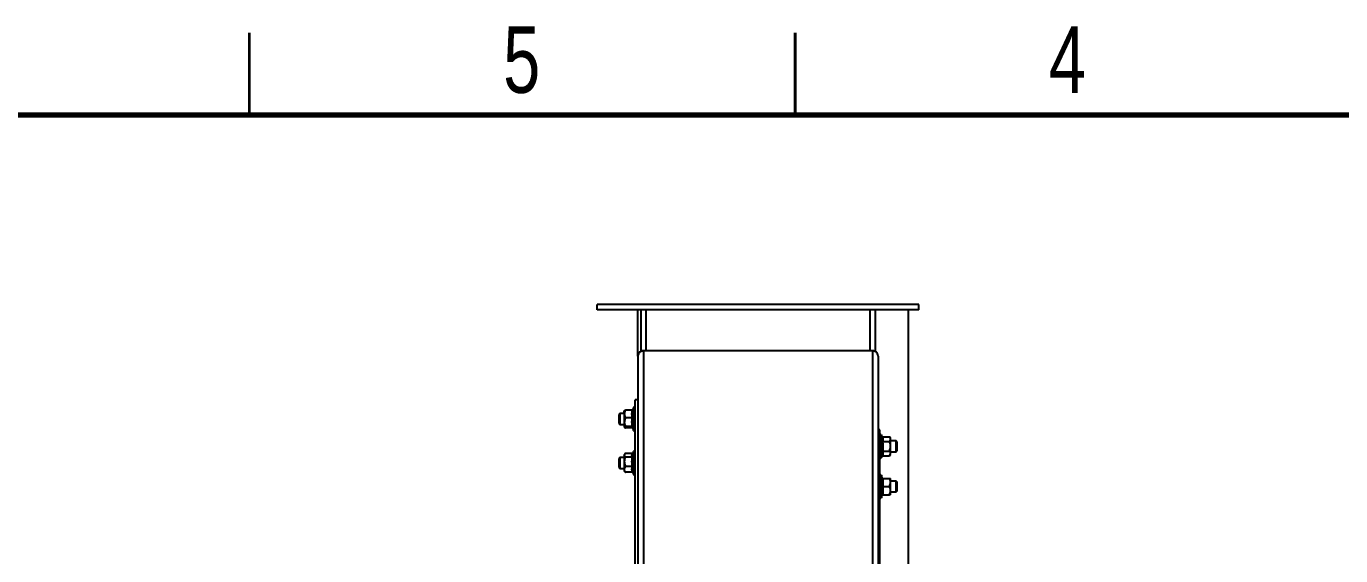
# Paper-space layout 'Sheet2' of a CAD drawing. Header units: millimetres. Extents: x 2 to 418, y 2 to 295.
# Drawn here: x 139.5 to 260, y 246.6 to 295.1 of the extents above; entities that cross this region are included whole.
import ezdxf

# ---------------------------------------------------------------- set-up
doc = ezdxf.new("R2010")
doc.units = ezdxf.units.MM
doc.styles.add('SLDTEXTSTYLE0', font='TXT', dxfattribs={"width": 0.75})

psp = doc.layouts.new('Sheet2')

# ---------------------------------------------------------------- linework, layer by layer
at = {"color": 7, "linetype": 'Continuous', "lineweight": 35}
for p, q in [((160, 287), (160, 294.5)), ((210, 294.5), (210, 287)), ((210, 287), (210, 294.5))]:
    psp.add_line(p, q, dxfattribs=at)
at = {"color": 7, "linetype": 'Continuous', "lineweight": 70}
psp.add_line((10, 287), (410, 287), dxfattribs=at)
at = {"color": 7, "linetype": 'Continuous', "lineweight": 25}
for p, q in [((221.339, 269.641), (191.839, 269.641)), ((191.839, 269.141), (191.839, 269.641)), ((221.339, 269.141), (191.839, 269.141)), ((195.589, 264.909), (195.589, 269.141)), ((195.839, 269.141), (195.839, 265.325)), ((196.339, 265.392), (196.339, 269.141)), ((216.839, 269.141), (216.839, 265.392)), ((217.339, 269.141), (217.339, 265.325)), ((220.339, 269.141), (220.339, 197.789)), ((221.339, 269.141), (221.339, 269.641)), ((217.089, 265.392), (196.089, 265.392)), ((195.589, 264.892), (195.589, 229.153)), ((217.589, 264.892), (217.589, 229.153)), ((195.189, 260.18), (195.103, 259.946)), ((195.589, 260.891), (195.339, 260.891)), ((195.339, 229.141), (195.339, 260.891)), ((193.922, 259.641), (193.839, 259.558)), ((193.839, 259.558), (193.839, 258.724)), ((194.339, 259.641), (193.922, 259.641)), ((193.922, 259.641), (193.922, 258.641)), ((194.339, 259.597), (194.339, 259.891)), ((194.339, 259.597), (194.339, 258.854)), ((195.081, 259.941), (194.439, 259.941)), ((195.081, 259.254), (194.439, 259.254)), ((193.839, 258.724), (193.922, 258.641)), ((193.922, 258.641), (194.339, 258.641)), ((194.339, 258.854), (194.339, 258.397)), ((195.081, 258.454), (194.439, 258.454)), ((195.081, 258.341), (194.439, 258.341)), ((195.101, 258.343), (195.189, 258.102)), ((217.739, 258.141), (217.589, 258.141)), ((217.739, 229.141), (217.739, 258.141)), ((217.934, 257.556), (217.889, 257.68)), ((217.997, 257.507), (218.639, 257.507)), ((217.997, 257.074), (218.639, 257.074)), ((218.739, 257.391), (218.639, 257.507)), ((218.739, 257.291), (218.739, 257.391)), ((218.739, 256.641), (218.739, 257.291)), ((219.256, 257.141), (218.739, 257.141)), ((218.739, 255.992), (218.739, 256.641)), ((219.339, 257.058), (219.256, 257.141)), ((219.256, 256.641), (219.256, 257.141)), ((219.256, 256.141), (219.256, 256.641)), ((219.339, 256.641), (219.339, 257.058)), ((219.339, 256.224), (219.339, 256.641)), ((193.922, 255.622), (193.839, 255.539)), ((193.839, 255.539), (193.839, 254.705)), ((194.339, 255.622), (193.922, 255.622)), ((193.922, 255.622), (193.922, 254.622)), ((194.394, 255.936), (194.339, 255.872)), ((194.339, 255.815), (194.339, 255.872)), ((194.339, 255.815), (194.339, 255.219)), ((195.081, 255.98), (194.439, 255.98)), ((195.081, 255.649), (194.439, 255.649)), ((195.189, 256.161), (195.122, 255.979)), ((217.889, 255.602), (217.934, 255.726)), ((217.997, 256.208), (218.639, 256.208)), ((217.997, 255.775), (218.639, 255.775)), ((218.639, 255.775), (218.739, 255.891)), ((218.739, 256.141), (219.256, 256.141)), ((218.739, 255.891), (218.739, 255.992)), ((219.256, 256.141), (219.339, 256.224)), ((193.839, 254.705), (193.922, 254.622)), ((193.922, 254.622), (194.339, 254.622)), ((194.339, 255.219), (194.339, 254.527)), ((194.339, 254.527), (194.339, 254.372)), ((194.339, 254.372), (194.394, 254.308)), ((194.439, 254.263), (194.397, 254.31)), ((195.081, 254.79), (194.439, 254.79)), ((195.081, 254.263), (194.439, 254.263)), ((195.135, 254.232), (195.189, 254.083)), ((217.978, 253.75), (217.889, 253.996)), ((217.969, 253.747), (217.97, 253.747)), ((217.997, 253.707), (218.639, 253.707)), ((217.997, 252.957), (218.639, 252.957)), ((218.739, 253.332), (218.739, 253.707)), ((219.256, 253.457), (218.739, 253.457)), ((218.739, 252.582), (218.739, 253.332)), ((219.339, 253.374), (219.256, 253.457)), ((219.256, 252.707), (219.256, 253.457)), ((219.339, 252.748), (219.339, 253.374)), ((217.889, 251.918), (217.978, 252.163)), ((217.969, 252.167), (217.97, 252.167)), ((217.997, 252.207), (218.639, 252.207)), ((218.739, 252.207), (218.739, 252.582)), ((218.739, 252.457), (219.256, 252.457)), ((219.256, 252.457), (219.256, 252.707)), ((219.256, 252.457), (219.339, 252.54)), ((219.339, 252.54), (219.339, 252.748))]:
    psp.add_line(p, q, dxfattribs=at)
at = {"color": 8, "linetype": 'Continuous', "lineweight": 25}
for p, q in [((217.089, 265.392), (217.089, 265.39)), ((195.189, 258.102), (195.189, 260.18)), ((195.107, 259.948), (195.144, 259.986)), ((217.889, 257.68), (217.889, 255.602)), ((195.189, 254.083), (195.189, 256.161)), ((217.889, 253.996), (217.889, 251.918))]:
    psp.add_line(p, q, dxfattribs=at)
at = {"color": 7, "linetype": 'Continuous', "lineweight": 25}
for centre, radius, start, end in [((196.089, 264.892), 0.5, 153.04411, 180), ((196.089, 264.892), 0.5, 90, 124.20572), ((217.089, 264.892), 0.5, 82.89453, 90), ((217.089, 264.892), 0.5, 0, 26.90513), ((195.261, 260.154), 0.0773, 0, 160), ((195.261, 258.128), 0.0773, 200, 0), ((217.816, 257.654), 0.0773, 20, 180), ((195.261, 256.134), 0.0773, 0, 160), ((217.816, 255.628), 0.0773, 180, 340), ((195.261, 254.109), 0.0773, 200, 0), ((217.816, 253.969), 0.0773, 20, 180), ((218.036, 253.767), 0.06, 196.23138, 262.33055), ((217.816, 251.944), 0.0773, 180, 340), ((218.036, 252.147), 0.06, 97.65867, 164.35169)]:
    psp.add_arc(centre, radius, start, end, dxfattribs=at)
for points, knots in [([(196.089, 265.353), (196.042, 265.355), (195.948, 265.361), (195.805, 265.305), (195.685, 265.203), (195.641, 265.109), (195.619, 265.063)], [0, 0, 0, 0, 0.2490989, 0.4995928, 0.7501954, 1, 1, 1, 1]), ([(196.089, 265.392), (196.089, 265.383), (196.089, 265.364), (196.089, 265.196), (196.089, 264.926), (196.089, 264.545), (196.089, 264.056), (196.089, 263.46), (196.089, 262.758), (196.089, 261.953), (196.089, 261.046), (196.089, 260.04), (196.089, 258.938), (196.089, 257.743), (196.089, 256.457), (196.089, 255.084), (196.089, 253.628), (196.089, 252.093), (196.089, 250.483), (196.089, 248.802), (196.089, 247.054), (196.089, 245.245), (196.089, 243.379), (196.089, 241.462), (196.089, 239.499), (196.089, 237.494), (196.089, 235.454), (196.089, 233.382), (196.089, 231.285), (196.089, 229.872), (196.089, 229.165)], [0, 0, 0, 0, 0.0357265, 0.0714526, 0.1071786, 0.1429047, 0.1786309, 0.2143571, 0.2500833, 0.2858094, 0.3215356, 0.3572618, 0.392988, 0.4287141, 0.4644403, 0.5001665, 0.5358926, 0.5716188, 0.607345, 0.6430712, 0.6787974, 0.7145236, 0.7502498, 0.7859283, 0.821607, 0.8572856, 0.8929641, 0.9286427, 0.9643213, 1, 1, 1, 1]), ([(217.562, 265.053), (217.541, 265.101), (217.498, 265.198), (217.377, 265.308), (217.233, 265.376), (217.137, 265.381), (217.089, 265.383)], [0, 0, 0, 0, 0.2507688, 0.503285, 0.7540926, 1, 1, 1, 1]), ([(194.439, 259.941), (194.413, 259.888), (194.359, 259.779), (194.339, 259.66), (194.339, 259.599), (194.339, 259.597)], [0, 0, 0, 0, 0.4843375, 0.9863174, 1, 1, 1, 1]), ([(194.339, 259.885), (194.343, 259.893), (194.35, 259.909), (194.395, 259.927), (194.429, 259.938), (194.439, 259.941)], [0, 0, 0, 0, 0.4062921, 0.8272683, 1, 1, 1, 1]), ([(194.339, 259.597), (194.343, 259.549), (194.35, 259.451), (194.395, 259.337), (194.429, 259.273), (194.439, 259.254)], [0, 0, 0, 0, 0.4062919, 0.8272681, 1, 1, 1, 1]), ([(194.439, 259.254), (194.424, 259.22), (194.366, 259.093), (194.35, 258.955), (194.339, 258.854)], [0, 0, 0, 0, 0.2661315, 1, 1, 1, 1]), ([(195.081, 259.254), (195.061, 259.366), (195.022, 259.596), (195.061, 259.825), (195.081, 259.941)], [0, 0, 0, 0, 0.4922447, 1, 1, 1, 1]), ([(195.081, 258.454), (195.061, 258.585), (195.022, 258.852), (195.061, 259.118), (195.081, 259.254)], [0, 0, 0, 0, 0.4922453, 1, 1, 1, 1]), ([(195.081, 259.941), (195.088, 259.942), (195.101, 259.943), (195.119, 259.953), (195.134, 259.967), (195.141, 259.979), (195.143, 259.986), (195.144, 259.986)], [0, 0, 0, 0, 0.2360665, 0.4712259, 0.7322007, 0.9938596, 1, 1, 1, 1]), ([(195.144, 259.26), (195.143, 259.26), (195.141, 259.259), (195.134, 259.257), (195.119, 259.255), (195.101, 259.254), (195.088, 259.254), (195.081, 259.254)], [0, 0, 0, 0, 0.0061381, 0.2677633, 0.5287797, 0.7639267, 1, 1, 1, 1]), ([(195.144, 259.986), (195.137, 259.955), (195.102, 259.796), (195.085, 259.55), (195.127, 259.342), (195.144, 259.26)], [0, 0, 0, 0, 0.1305217, 0.6552331, 1, 1, 1, 1]), ([(195.144, 259.26), (195.137, 259.224), (195.102, 259.042), (195.085, 258.756), (195.127, 258.512), (195.144, 258.415)], [0, 0, 0, 0, 0.1305212, 0.6552334, 1, 1, 1, 1]), ([(194.339, 258.854), (194.339, 258.845), (194.34, 258.733), (194.375, 258.596), (194.428, 258.477), (194.439, 258.454)], [0, 0, 0, 0, 0.0666887, 0.8141022, 1, 1, 1, 1]), ([(194.439, 258.454), (194.413, 258.445), (194.359, 258.427), (194.339, 258.408), (194.339, 258.398), (194.339, 258.397)], [0, 0, 0, 0, 0.4843417, 0.9863239, 1, 1, 1, 1]), ([(194.339, 258.397), (194.343, 258.39), (194.35, 258.373), (194.395, 258.355), (194.429, 258.344), (194.439, 258.341)], [0, 0, 0, 0, 0.4062921, 0.8272683, 1, 1, 1, 1]), ([(195.081, 258.341), (195.061, 258.36), (195.022, 258.397), (195.061, 258.435), (195.081, 258.454)], [0, 0, 0, 0, 0.4922429, 1, 1, 1, 1]), ([(195.144, 258.415), (195.143, 258.415), (195.141, 258.421), (195.134, 258.431), (195.119, 258.444), (195.101, 258.452), (195.088, 258.453), (195.081, 258.454)], [0, 0, 0, 0, 0.006104, 0.2677469, 0.5287507, 0.7639202, 1, 1, 1, 1]), ([(195.103, 258.336), (195.103, 258.337), (195.096, 258.34), (195.088, 258.341), (195.081, 258.341)], [0, 0, 0, 0, 0.1453572, 1, 1, 1, 1]), ([(217.934, 257.098), (217.941, 257.118), (217.975, 257.215), (217.992, 257.369), (217.951, 257.503), (217.934, 257.556)], [0, 0, 0, 0, 0.1305237, 0.6552326, 1, 1, 1, 1]), ([(217.934, 257.556), (217.934, 257.556), (217.937, 257.549), (217.944, 257.535), (217.959, 257.52), (217.977, 257.509), (217.99, 257.508), (217.997, 257.507)], [0, 0, 0, 0, 0.0061303, 0.2677757, 0.5287722, 0.7639173, 1, 1, 1, 1]), ([(217.934, 256.184), (217.941, 256.223), (217.975, 256.421), (217.992, 256.73), (217.951, 256.994), (217.934, 257.098)], [0, 0, 0, 0, 0.13052015, 0.65523425, 1, 1, 1, 1]), ([(217.934, 257.098), (217.934, 257.098), (217.937, 257.095), (217.944, 257.088), (217.959, 257.08), (217.977, 257.075), (217.99, 257.074), (217.997, 257.074)], [0, 0, 0, 0, 0.0061053, 0.26777725, 0.52876102, 0.76391639, 1, 1, 1, 1]), ([(217.997, 257.507), (218.016, 257.436), (218.056, 257.292), (218.016, 257.147), (217.997, 257.074)], [0, 0, 0, 0, 0.4922416, 1, 1, 1, 1]), ([(217.997, 257.074), (218.016, 256.932), (218.056, 256.643), (218.016, 256.355), (217.997, 256.208)], [0, 0, 0, 0, 0.4922425, 1, 1, 1, 1]), ([(218.739, 257.291), (218.735, 257.321), (218.727, 257.383), (218.682, 257.454), (218.649, 257.495), (218.639, 257.507)], [0, 0, 0, 0, 0.4062973, 0.8272729, 1, 1, 1, 1]), ([(218.639, 257.074), (218.665, 257.108), (218.719, 257.176), (218.739, 257.251), (218.739, 257.29), (218.739, 257.291)], [0, 0, 0, 0, 0.4843415, 0.9863248, 1, 1, 1, 1]), ([(218.739, 256.641), (218.739, 256.651), (218.737, 256.772), (218.702, 256.92), (218.649, 257.049), (218.639, 257.074)], [0, 0, 0, 0, 0.0666943, 0.8140909, 1, 1, 1, 1]), ([(218.639, 256.208), (218.654, 256.245), (218.711, 256.382), (218.727, 256.532), (218.739, 256.641)], [0, 0, 0, 0, 0.2661236, 1, 1, 1, 1]), ([(194.439, 255.98), (194.413, 255.955), (194.359, 255.902), (194.339, 255.845), (194.339, 255.815), (194.339, 255.815)], [0, 0, 0, 0, 0.4843384, 0.9863271, 1, 1, 1, 1]), ([(194.339, 255.815), (194.343, 255.791), (194.35, 255.744), (194.395, 255.689), (194.429, 255.658), (194.439, 255.649)], [0, 0, 0, 0, 0.4062962, 0.8272698, 1, 1, 1, 1]), ([(194.439, 255.649), (194.413, 255.582), (194.359, 255.446), (194.339, 255.298), (194.339, 255.221), (194.339, 255.219)], [0, 0, 0, 0, 0.48433799, 0.98631673, 1, 1, 1, 1]), ([(195.081, 255.649), (195.061, 255.703), (195.022, 255.814), (195.061, 255.924), (195.081, 255.98)], [0, 0, 0, 0, 0.4922428, 1, 1, 1, 1]), ([(195.081, 254.79), (195.061, 254.931), (195.022, 255.217), (195.061, 255.503), (195.081, 255.649)], [0, 0, 0, 0, 0.4922447, 1, 1, 1, 1]), ([(195.081, 255.98), (195.088, 255.981), (195.101, 255.983), (195.119, 255.993), (195.13, 256.004), (195.134, 256.011), (195.135, 256.012)], [0, 0, 0, 0, 0.3062381, 0.611244, 0.9498313, 1, 1, 1, 1]), ([(195.081, 255.649), (195.088, 255.649), (195.101, 255.65), (195.119, 255.657), (195.134, 255.666), (195.141, 255.674), (195.143, 255.678), (195.144, 255.678)], [0, 0, 0, 0, 0.2360704, 0.4712099, 0.732229, 0.9938424, 1, 1, 1, 1]), ([(195.144, 255.678), (195.137, 255.639), (195.102, 255.443), (195.085, 255.136), (195.127, 254.875), (195.144, 254.771)], [0, 0, 0, 0, 0.1305263, 0.6552348, 1, 1, 1, 1]), ([(217.934, 256.184), (217.934, 256.184), (217.937, 256.187), (217.944, 256.194), (217.959, 256.202), (217.977, 256.207), (217.99, 256.208), (217.997, 256.208)], [0, 0, 0, 0, 0.0061053, 0.26777725, 0.52876102, 0.76391639, 1, 1, 1, 1]), ([(217.934, 255.726), (217.941, 255.746), (217.975, 255.847), (217.992, 256.003), (217.951, 256.132), (217.934, 256.184)], [0, 0, 0, 0, 0.1305238, 0.6552347, 1, 1, 1, 1]), ([(217.997, 255.775), (217.99, 255.774), (217.977, 255.773), (217.959, 255.762), (217.944, 255.747), (217.937, 255.733), (217.934, 255.726), (217.934, 255.726)], [0, 0, 0, 0, 0.2360827, 0.4712278, 0.7322243, 0.9938697, 1, 1, 1, 1]), ([(217.997, 256.208), (218.016, 256.137), (218.056, 255.993), (218.016, 255.848), (217.997, 255.775)], [0, 0, 0, 0, 0.492245, 1, 1, 1, 1]), ([(218.739, 255.992), (218.735, 256.022), (218.727, 256.084), (218.682, 256.155), (218.649, 256.196), (218.639, 256.208)], [0, 0, 0, 0, 0.4062914, 0.8272668, 1, 1, 1, 1]), ([(218.639, 255.775), (218.665, 255.809), (218.719, 255.877), (218.739, 255.952), (218.739, 255.99), (218.739, 255.992)], [0, 0, 0, 0, 0.48434197, 0.98632572, 1, 1, 1, 1]), ([(194.339, 255.219), (194.343, 255.159), (194.35, 255.037), (194.395, 254.895), (194.429, 254.814), (194.439, 254.79)], [0, 0, 0, 0, 0.4062974, 0.827279, 1, 1, 1, 1]), ([(194.439, 254.79), (194.424, 254.768), (194.366, 254.684), (194.35, 254.593), (194.339, 254.527)], [0, 0, 0, 0, 0.2661293, 1, 1, 1, 1]), ([(194.339, 254.527), (194.339, 254.521), (194.34, 254.447), (194.375, 254.357), (194.428, 254.279), (194.439, 254.263)], [0, 0, 0, 0, 0.0666883, 0.8140975, 1, 1, 1, 1]), ([(195.081, 254.263), (195.061, 254.35), (195.022, 254.525), (195.061, 254.701), (195.081, 254.79)], [0, 0, 0, 0, 0.4922431, 1, 1, 1, 1]), ([(195.144, 254.771), (195.143, 254.771), (195.141, 254.774), (195.134, 254.779), (195.119, 254.785), (195.101, 254.789), (195.088, 254.79), (195.081, 254.79)], [0, 0, 0, 0, 0.0061328, 0.267769, 0.5287736, 0.7639201, 1, 1, 1, 1]), ([(195.144, 254.215), (195.143, 254.215), (195.141, 254.222), (195.134, 254.235), (195.119, 254.25), (195.101, 254.261), (195.088, 254.262), (195.081, 254.263)], [0, 0, 0, 0, 0.0061094, 0.2677948, 0.5287645, 0.7639306, 1, 1, 1, 1]), ([(195.144, 254.771), (195.137, 254.748), (195.102, 254.629), (195.085, 254.441), (195.127, 254.279), (195.144, 254.215)], [0, 0, 0, 0, 0.1305227, 0.6552333, 1, 1, 1, 1]), ([(217.934, 252.957), (217.941, 252.991), (217.975, 253.161), (217.992, 253.428), (217.951, 253.658), (217.934, 253.749)], [0, 0, 0, 0, 0.1305231, 0.6552344, 1, 1, 1, 1]), ([(217.934, 253.749), (217.934, 253.749), (217.937, 253.743), (217.944, 253.731), (217.959, 253.718), (217.977, 253.709), (217.99, 253.707), (217.997, 253.707)], [0, 0, 0, 0, 0.0061217, 0.267769, 0.5287787, 0.763926, 1, 1, 1, 1]), ([(217.934, 252.165), (217.941, 252.199), (217.975, 252.371), (217.992, 252.64), (217.951, 252.867), (217.934, 252.957)], [0, 0, 0, 0, 0.1305182, 0.6552315, 1, 1, 1, 1]), ([(217.934, 252.957), (217.934, 252.957), (217.937, 252.957), (217.944, 252.957), (217.959, 252.957), (217.977, 252.957), (217.99, 252.957), (217.997, 252.957)], [0, 0, 0, 0, 0.0061303, 0.2677617, 0.5287726, 0.763919, 1, 1, 1, 1]), ([(217.997, 253.707), (218.016, 253.584), (218.056, 253.334), (218.016, 253.084), (217.997, 252.957)], [0, 0, 0, 0, 0.4922413, 1, 1, 1, 1]), ([(217.997, 252.957), (218.016, 252.834), (218.056, 252.584), (218.016, 252.334), (217.997, 252.207)], [0, 0, 0, 0, 0.4922413, 1, 1, 1, 1]), ([(218.739, 253.332), (218.735, 253.384), (218.727, 253.491), (218.682, 253.615), (218.649, 253.686), (218.639, 253.707)], [0, 0, 0, 0, 0.4062942, 0.827271, 1, 1, 1, 1]), ([(218.639, 253.707), (218.665, 253.707), (218.719, 253.707), (218.739, 253.707), (218.739, 253.707), (218.739, 253.707)], [0, 0, 0, 0, 0.4843422, 0.9863261, 1, 1, 1, 1]), ([(218.639, 252.957), (218.665, 253.015), (218.719, 253.134), (218.739, 253.263), (218.739, 253.33), (218.739, 253.332)], [0, 0, 0, 0, 0.4843443, 0.9863224, 1, 1, 1, 1]), ([(218.739, 252.582), (218.739, 252.59), (218.737, 252.695), (218.702, 252.824), (218.649, 252.935), (218.639, 252.957)], [0, 0, 0, 0, 0.0666905, 0.8140999, 1, 1, 1, 1]), ([(217.934, 252.165), (217.934, 252.165), (217.937, 252.171), (217.944, 252.182), (217.959, 252.196), (217.977, 252.205), (217.99, 252.206), (217.997, 252.207)], [0, 0, 0, 0, 0.006122, 0.2677293, 0.5287531, 0.7639132, 1, 1, 1, 1]), ([(218.639, 252.207), (218.654, 252.238), (218.711, 252.358), (218.727, 252.487), (218.739, 252.582)], [0, 0, 0, 0, 0.2661275, 1, 1, 1, 1]), ([(218.739, 252.207), (218.735, 252.207), (218.727, 252.207), (218.682, 252.207), (218.649, 252.207), (218.639, 252.207)], [0, 0, 0, 0, 0.4062932, 0.8272704, 1, 1, 1, 1])]:
    psp.add_open_spline(points, degree=3, knots=knots, dxfattribs=at)
at = {"color": 8, "linetype": 'Continuous', "lineweight": 25}
for points, knots in [([(217.089, 265.369), (217.089, 265.363), (217.089, 265.345), (217.089, 265.195), (217.089, 264.928), (217.089, 264.547), (217.089, 264.059), (217.089, 263.463), (217.089, 262.763), (217.089, 261.958), (217.089, 261.052), (217.089, 260.047), (217.089, 258.945), (217.089, 257.749), (217.089, 256.463), (217.089, 255.091), (217.089, 253.635), (217.089, 252.1), (217.089, 250.489), (217.089, 248.808), (217.089, 247.059), (217.089, 245.249), (217.089, 243.383), (217.089, 241.466), (217.089, 239.502), (217.089, 237.497), (217.089, 235.456), (217.089, 233.383), (217.089, 231.286), (217.089, 229.872), (217.089, 229.165)], [0, 0, 0, 0, 0.0201997, 0.0564636, 0.0927274, 0.1289912, 0.165255, 0.2015189, 0.2377827, 0.2740948, 0.310407, 0.3467192, 0.3830313, 0.4193435, 0.4556557, 0.4919679, 0.52828, 0.5645922, 0.6009044, 0.6372165, 0.6735286, 0.7098409, 0.746153, 0.7824168, 0.8186807, 0.8549445, 0.8912083, 0.9274721, 0.963736, 1, 1, 1, 1]), ([(195.144, 258.415), (195.136, 258.41), (195.103, 258.388), (195.104, 258.364), (195.104, 258.344)], [0, 0, 0, 0, 0.2130138, 1, 1, 1, 1]), ([(195.123, 255.978), (195.108, 255.917), (195.083, 255.815), (195.126, 255.718), (195.144, 255.678)], [0, 0, 0, 0, 0.5980225, 1, 1, 1, 1]), ([(217.934, 253.749), (217.941, 253.749), (217.969, 253.747), (217.969, 253.747), (217.969, 253.747)], [0, 0, 0, 0, 0.2610492, 1, 1, 1, 1]), ([(217.97, 252.167), (217.972, 252.167), (217.982, 252.167), (217.954, 252.166), (217.934, 252.165)], [0, 0, 0, 0, 0.255369, 1, 1, 1, 1])]:
    psp.add_open_spline(points, degree=3, knots=knots, dxfattribs=at)

# ---------------------------------------------------------------- texts
at = {"color": 7, "linetype": 'Continuous', "lineweight": 0, "char_height": 6.096, "attachment_point": 2, "style": 'SLDTEXTSTYLE0'}
for s, insert in [('5', (184.939, 295.114)), ('4', (234.939, 295.114))]:
    psp.add_mtext(s, dxfattribs=dict(at, insert=insert))

doc.saveas('drawing.dxf')
